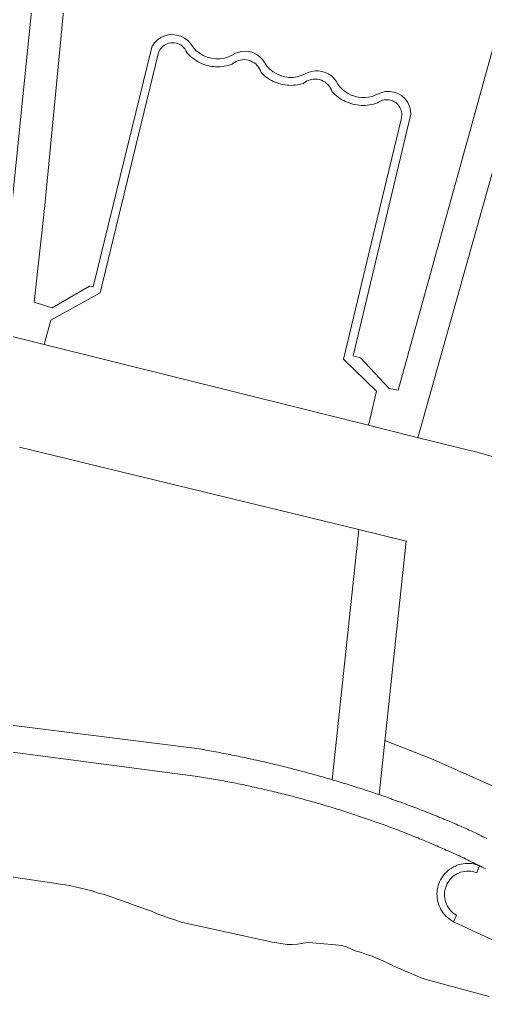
# Model space of a CAD drawing. Header units: millimetres. Extents: x 949 to 2135, y 1001 to 2286.
# Drawn here: x 1831.3 to 1876.4, y 1543.1 to 1637.7 of the extents above; entities that cross this region are included whole.
import ezdxf

# ---------------------------------------------------------------- set-up
doc = ezdxf.new("R2010")
doc.units = ezdxf.units.MM
for name, color, linetype, lineweight in [('Nivel 12', 7, 'Continuous', 0), ('Nivel 24', 7, 'Continuous', 0), ('Nivel 26', 7, 'Continuous', 0)]:
    doc.layers.add(name, color=color, linetype=linetype, lineweight=lineweight)

msp = doc.modelspace()

# ---------------------------------------------------------------- linework, layer by layer
at = {"layer": 'Nivel 12', "color": 7, "linetype": 'Continuous', "lineweight": 0}
for p, q in [((1875.586, 1555.085), (1875.856, 1555.77)), ((1873.639, 1550.964), (1873.333, 1550.343)), ((1873.333, 1550.342), (1877.306, 1548.488))]:
    msp.add_line(p, q, dxfattribs=at)
at = {"layer": 'Nivel 12', "color": 7, "linetype": 'Continuous', "lineweight": 0, "flags": 128}
for points in [[(1875.856, 1555.77), (1875.668, 1555.838), (1875.476, 1555.894), (1875.281, 1555.937), (1875.083, 1555.966), (1874.884, 1555.983), (1874.684, 1555.986), (1874.484, 1555.976), (1874.285, 1555.952), (1874.089, 1555.915), (1873.895, 1555.866), (1873.705, 1555.803), (1873.52, 1555.728), (1873.34, 1555.641), (1873.166, 1555.542), (1873, 1555.431), (1872.841, 1555.31), (1872.69, 1555.178), (1872.549, 1555.037), (1872.417, 1554.886), (1872.296, 1554.727), (1872.186, 1554.561), (1872.086, 1554.387), (1871.999, 1554.207), (1871.924, 1554.022), (1871.862, 1553.832), (1871.812, 1553.638), (1871.775, 1553.441), (1871.752, 1553.243), (1871.742, 1553.043), (1871.745, 1552.843), (1871.761, 1552.644), (1871.791, 1552.446), (1871.834, 1552.251), (1871.89, 1552.059), (1871.958, 1551.871), (1872.039, 1551.688), (1872.132, 1551.511), (1872.236, 1551.341), (1872.352, 1551.177), (1872.478, 1551.022), (1872.614, 1550.876), (1872.76, 1550.739), (1872.915, 1550.612), (1873.078, 1550.496), (1873.248, 1550.391), (1873.333, 1550.343)], [(1875.586, 1555.085), (1875.397, 1555.151), (1875.203, 1555.199), (1875.006, 1555.23), (1874.806, 1555.244), (1874.607, 1555.24), (1874.408, 1555.219), (1874.212, 1555.181), (1874.019, 1555.125), (1873.833, 1555.053), (1873.653, 1554.965), (1873.482, 1554.861), (1873.321, 1554.743), (1873.171, 1554.612), (1873.032, 1554.467), (1872.907, 1554.311), (1872.796, 1554.145), (1872.7, 1553.97), (1872.619, 1553.787), (1872.555, 1553.597), (1872.508, 1553.403), (1872.478, 1553.206), (1872.465, 1553.006), (1872.47, 1552.806), (1872.492, 1552.607), (1872.532, 1552.411), (1872.588, 1552.22), (1872.662, 1552.034), (1872.751, 1551.855), (1872.855, 1551.684), (1872.974, 1551.523), (1873.107, 1551.374), (1873.252, 1551.236), (1873.408, 1551.112), (1873.575, 1551.002), (1873.639, 1550.964)]]:
    msp.add_lwpolyline(points, dxfattribs=at)
at = {"layer": 'Nivel 24', "color": 3, "linetype": 'Continuous', "lineweight": 0}
for p, q in [((1833.745, 1650.935), (1829.292, 1607.361)), ((1878.545, 1639.933), (1867.977, 1601.838)), ((1869.895, 1597.231), (1880.914, 1636.565)), ((1865.102, 1598.449), (1833.712, 1606.265)), ((1867.127, 1601.998), (1864.337, 1604.958)), ((1867.977, 1601.838), (1867.127, 1601.998)), ((1831.326, 1596.322), (1864.186, 1588.328)), ((1864.186, 1588.328), (1861.596, 1564.093)), ((1864.186, 1588.328), (1868.757, 1587.217)), ((1868.757, 1587.217), (1866.132, 1562.659))]:
    msp.add_line(p, q, dxfattribs=at)
at = {"layer": 'Nivel 24', "color": 3, "linetype": 'Continuous', "lineweight": 0, "flags": 128}
for points in [[(1838.097, 1611.919), (1834.487, 1609.799), (1832.757, 1610.349), (1833.767, 1619.739), (1835.288, 1635.509), (1836.688, 1650.212)], [(1865.102, 1598.449), (1865.874, 1601.746), (1862.687, 1604.845), (1865.943, 1618.422), (1868.264, 1628.048), (1868.314, 1628.241), (1868.337, 1628.44), (1868.333, 1628.64), (1868.302, 1628.837), (1868.245, 1629.028), (1868.162, 1629.21), (1868.055, 1629.379), (1867.926, 1629.532), (1867.777, 1629.665), (1867.612, 1629.777), (1867.432, 1629.866), (1867.243, 1629.929), (1867.047, 1629.966), (1866.847, 1629.976), (1866.648, 1629.959), (1866.453, 1629.915), (1866.266, 1629.844), (1866.09, 1629.749), (1865.972, 1629.666), (1865.782, 1629.602), (1865.589, 1629.548), (1865.394, 1629.504), (1865.198, 1629.469), (1864.999, 1629.444), (1864.8, 1629.428), (1864.6, 1629.423), (1864.4, 1629.427), (1864.2, 1629.441), (1864.002, 1629.465), (1863.805, 1629.498), (1863.61, 1629.541), (1863.417, 1629.594), (1863.227, 1629.656), (1863.04, 1629.727), (1862.857, 1629.808), (1862.678, 1629.897), (1862.503, 1629.995), (1862.334, 1630.102), (1862.17, 1630.217), (1862.012, 1630.339), (1861.861, 1630.469), (1861.715, 1630.607), (1861.596, 1630.731), (1861.529, 1630.919), (1861.44, 1631.099), (1861.332, 1631.267), (1861.205, 1631.421), (1861.061, 1631.56), (1860.902, 1631.681), (1860.73, 1631.783), (1860.548, 1631.864), (1860.357, 1631.924), (1860.16, 1631.961), (1859.961, 1631.976), (1859.761, 1631.967), (1859.564, 1631.936), (1859.372, 1631.881), (1859.187, 1631.805), (1859.012, 1631.708), (1858.85, 1631.592), (1858.809, 1631.557), (1858.617, 1631.501), (1858.422, 1631.454), (1858.226, 1631.417), (1858.028, 1631.39), (1857.828, 1631.373), (1857.629, 1631.366), (1857.429, 1631.369), (1857.229, 1631.383), (1857.03, 1631.406), (1856.833, 1631.44), (1856.638, 1631.483), (1856.445, 1631.536), (1856.256, 1631.599), (1856.069, 1631.672), (1855.887, 1631.753), (1855.708, 1631.844), (1855.535, 1631.944), (1855.367, 1632.052), (1855.205, 1632.169), (1855.048, 1632.294), (1854.899, 1632.426), (1854.756, 1632.566), (1854.72, 1632.604), (1854.653, 1632.793), (1854.566, 1632.973), (1854.458, 1633.141), (1854.331, 1633.296), (1854.188, 1633.435), (1854.029, 1633.556), (1853.858, 1633.659), (1853.675, 1633.741), (1853.485, 1633.801), (1853.288, 1633.839), (1853.089, 1633.854), (1852.889, 1633.846), (1852.692, 1633.815), (1852.499, 1633.761), (1852.314, 1633.686), (1852.139, 1633.589), (1851.976, 1633.473), (1851.913, 1633.418), (1851.724, 1633.352), (1851.532, 1633.296), (1851.338, 1633.249), (1851.141, 1633.212), (1850.943, 1633.186), (1850.744, 1633.169), (1850.544, 1633.162), (1850.344, 1633.166), (1850.144, 1633.18), (1849.946, 1633.203), (1849.749, 1633.237), (1849.554, 1633.281), (1849.361, 1633.335), (1849.171, 1633.398), (1848.985, 1633.471), (1848.803, 1633.553), (1848.625, 1633.645), (1848.452, 1633.745), (1848.284, 1633.854), (1848.122, 1633.971), (1847.966, 1634.097), (1847.817, 1634.23), (1847.675, 1634.37), (1847.54, 1634.518), (1847.523, 1634.538), (1847.441, 1634.72), (1847.336, 1634.89), (1847.208, 1635.044), (1847.061, 1635.178), (1846.896, 1635.292), (1846.718, 1635.382), (1846.529, 1635.447), (1846.333, 1635.485), (1846.133, 1635.496), (1845.934, 1635.48), (1845.739, 1635.436), (1845.551, 1635.367), (1845.375, 1635.272), (1845.214, 1635.155), (1845.07, 1635.016), (1844.946, 1634.859), (1844.845, 1634.687), (1844.769, 1634.502), (1844.745, 1634.418), (1841.213, 1619.798), (1839.118, 1611.265), (1834.363, 1608.628), (1833.712, 1606.265), (1829.291, 1607.361)], [(1864.337, 1604.958), (1863.627, 1605.148), (1869.198, 1628.588), (1869.168, 1628.998), (1869.058, 1629.398), (1868.878, 1629.768), (1868.628, 1630.098), (1868.318, 1630.368), (1867.968, 1630.578), (1867.578, 1630.718), (1867.168, 1630.778), (1866.758, 1630.768), (1866.358, 1630.668), (1865.978, 1630.498), (1865.458, 1630.278), (1865.128, 1630.208), (1864.788, 1630.178), (1864.438, 1630.178), (1864.098, 1630.228), (1863.768, 1630.308), (1863.448, 1630.428), (1863.138, 1630.578), (1862.858, 1630.758), (1862.588, 1630.978), (1862.348, 1631.218), (1862.138, 1631.488), (1861.968, 1631.778), (1861.758, 1632.048), (1861.518, 1632.278), (1861.238, 1632.468), (1860.928, 1632.618), (1860.608, 1632.718), (1860.278, 1632.768), (1859.938, 1632.768), (1859.608, 1632.718), (1859.278, 1632.618), (1858.978, 1632.478), (1858.608, 1632.308), (1858.208, 1632.198), (1857.808, 1632.138), (1857.398, 1632.138), (1856.998, 1632.198), (1856.598, 1632.308), (1856.228, 1632.468), (1855.878, 1632.678), (1855.558, 1632.938), (1855.278, 1633.238), (1855.048, 1633.568), (1854.868, 1633.838), (1854.648, 1634.078), (1854.398, 1634.288), (1854.118, 1634.458), (1853.818, 1634.578), (1853.498, 1634.648), (1853.178, 1634.678), (1852.848, 1634.658), (1852.528, 1634.588), (1852.228, 1634.468), (1851.948, 1634.308), (1851.558, 1634.128), (1851.158, 1634.008), (1850.738, 1633.948), (1850.318, 1633.938), (1849.898, 1633.988), (1849.488, 1634.098), (1849.098, 1634.268), (1848.738, 1634.489), (1848.408, 1634.749), (1848.128, 1635.059), (1847.888, 1635.409), (1847.618, 1635.709), (1847.298, 1635.949), (1846.938, 1636.129), (1846.558, 1636.239), (1846.158, 1636.289), (1845.758, 1636.259), (1845.378, 1636.169), (1845.008, 1635.999), (1844.678, 1635.779), (1844.398, 1635.499), (1844.158, 1635.169), (1844.058, 1634.819), (1838.447, 1611.859), (1838.097, 1611.919)], [(1880.291, 1594.475), (1875.989, 1595.721), (1869.423, 1597.351), (1865.102, 1598.449)], [(1820.983, 1570.591), (1848.76, 1567.075), (1848.957, 1567.041), (1849.154, 1567.007), (1849.351, 1566.972), (1849.548, 1566.937), (1849.744, 1566.902), (1849.941, 1566.866), (1850.138, 1566.83), (1850.335, 1566.793), (1850.531, 1566.756), (1850.728, 1566.719), (1850.924, 1566.682), (1851.121, 1566.644), (1851.317, 1566.606), (1851.513, 1566.567), (1851.709, 1566.528), (1851.905, 1566.489), (1852.101, 1566.449), (1852.297, 1566.409), (1852.493, 1566.369), (1852.689, 1566.328), (1852.885, 1566.287), (1853.081, 1566.246), (1853.276, 1566.204), (1853.472, 1566.162), (1853.667, 1566.12), (1853.863, 1566.077), (1854.058, 1566.034), (1854.253, 1565.991), (1854.448, 1565.947), (1854.643, 1565.903), (1854.838, 1565.859), (1855.033, 1565.814), (1855.228, 1565.769), (1855.423, 1565.723), (1855.618, 1565.678), (1855.812, 1565.631), (1856.007, 1565.585), (1856.201, 1565.538), (1856.396, 1565.491), (1856.59, 1565.444), (1856.784, 1565.396), (1856.978, 1565.347), (1857.172, 1565.299), (1857.366, 1565.25), (1857.56, 1565.201), (1857.754, 1565.151), (1857.947, 1565.101), (1858.141, 1565.051), (1858.334, 1565.001), (1858.528, 1564.95), (1858.721, 1564.898), (1858.914, 1564.847), (1859.108, 1564.795), (1859.301, 1564.743), (1859.494, 1564.69), (1859.686, 1564.637), (1859.879, 1564.584), (1860.072, 1564.53), (1860.264, 1564.476), (1860.457, 1564.422), (1860.649, 1564.367), (1860.842, 1564.312), (1861.034, 1564.257), (1861.226, 1564.201), (1861.418, 1564.145), (1861.61, 1564.089), (1861.802, 1564.032), (1861.993, 1563.975), (1862.185, 1563.918), (1862.376, 1563.86), (1862.568, 1563.802), (1862.759, 1563.743), (1862.95, 1563.685), (1863.141, 1563.626), (1863.332, 1563.566), (1863.523, 1563.507), (1863.714, 1563.446), (1863.905, 1563.386), (1864.095, 1563.325), (1864.286, 1563.264), (1864.476, 1563.203), (1864.666, 1563.141), (1864.856, 1563.079), (1865.046, 1563.017), (1865.236, 1562.954), (1865.426, 1562.891), (1865.616, 1562.827), (1865.805, 1562.764), (1865.995, 1562.7), (1866.127, 1562.655), (1866.316, 1562.59), (1866.505, 1562.525), (1866.694, 1562.46), (1866.883, 1562.394), (1867.072, 1562.328), (1867.26, 1562.261), (1867.449, 1562.194), (1867.637, 1562.127), (1867.825, 1562.06), (1868.013, 1561.992), (1868.201, 1561.923), (1868.389, 1561.855), (1868.577, 1561.786), (1868.765, 1561.716), (1868.952, 1561.646), (1869.139, 1561.576), (1869.326, 1561.506), (1869.513, 1561.435), (1869.7, 1561.364), (1869.887, 1561.292), (1870.074, 1561.22), (1870.26, 1561.148), (1870.447, 1561.075), (1870.633, 1561.002), (1870.819, 1560.929), (1871.005, 1560.855), (1871.19, 1560.781), (1871.376, 1560.706), (1871.562, 1560.632), (1871.747, 1560.556), (1871.932, 1560.481), (1872.117, 1560.405), (1872.302, 1560.329), (1872.487, 1560.252), (1872.671, 1560.175), (1872.856, 1560.098), (1873.04, 1560.02), (1873.224, 1559.942), (1873.408, 1559.864), (1873.592, 1559.785), (1873.776, 1559.706), (1873.959, 1559.626), (1874.143, 1559.546), (1874.326, 1559.466), (1874.509, 1559.386), (1874.692, 1559.305), (1874.875, 1559.224), (1875.057, 1559.142), (1875.24, 1559.06), (1875.306, 1559.03), (1875.483, 1558.939), (1875.662, 1558.848), (1875.84, 1558.757), (1876.018, 1558.667), (1876.197, 1558.576), (1876.375, 1558.486), (1876.554, 1558.397)], [(1805.035, 1570.122), (1848.345, 1564.451), (1848.542, 1564.42), (1848.74, 1564.388), (1848.937, 1564.356), (1849.134, 1564.323), (1849.331, 1564.29), (1849.529, 1564.257), (1849.726, 1564.223), (1849.923, 1564.188), (1850.12, 1564.154), (1850.317, 1564.119), (1850.514, 1564.083), (1850.71, 1564.047), (1850.907, 1564.011), (1851.104, 1563.974), (1851.3, 1563.937), (1851.497, 1563.9), (1851.693, 1563.862), (1851.889, 1563.823), (1852.085, 1563.785), (1852.282, 1563.746), (1852.478, 1563.706), (1852.674, 1563.666), (1852.87, 1563.626), (1853.065, 1563.585), (1853.261, 1563.544), (1853.457, 1563.503), (1853.652, 1563.461), (1853.848, 1563.418), (1854.043, 1563.376), (1854.238, 1563.333), (1854.434, 1563.289), (1854.629, 1563.245), (1854.824, 1563.201), (1855.019, 1563.156), (1855.214, 1563.111), (1855.408, 1563.066), (1855.603, 1563.02), (1855.798, 1562.973), (1855.992, 1562.927), (1856.186, 1562.88), (1856.381, 1562.832), (1856.575, 1562.784), (1856.769, 1562.736), (1856.963, 1562.687), (1857.157, 1562.638), (1857.351, 1562.589), (1857.544, 1562.539), (1857.738, 1562.489), (1857.931, 1562.438), (1858.125, 1562.387), (1858.318, 1562.335), (1858.511, 1562.283), (1858.704, 1562.231), (1858.897, 1562.179), (1859.09, 1562.126), (1859.283, 1562.072), (1859.475, 1562.018), (1859.668, 1561.964), (1859.86, 1561.909), (1860.053, 1561.854), (1860.245, 1561.799), (1860.437, 1561.743), (1860.629, 1561.687), (1860.821, 1561.63), (1861.012, 1561.573), (1861.204, 1561.516), (1861.395, 1561.458), (1861.587, 1561.4), (1861.778, 1561.342), (1861.969, 1561.283), (1862.16, 1561.223), (1862.351, 1561.164), (1862.542, 1561.104), (1862.732, 1561.043), (1862.923, 1560.982), (1863.113, 1560.921), (1863.303, 1560.859), (1863.494, 1560.797), (1863.684, 1560.735), (1863.873, 1560.672), (1864.063, 1560.609), (1864.253, 1560.545), (1864.442, 1560.481), (1864.632, 1560.417), (1864.821, 1560.352), (1865.01, 1560.287), (1865.199, 1560.221), (1865.388, 1560.155), (1865.576, 1560.089), (1865.765, 1560.022), (1865.953, 1559.955), (1866.142, 1559.888), (1866.33, 1559.82), (1866.518, 1559.752), (1866.706, 1559.683), (1866.893, 1559.614), (1867.081, 1559.544), (1867.268, 1559.475), (1867.456, 1559.404), (1867.643, 1559.334), (1867.83, 1559.263), (1868.017, 1559.192), (1868.203, 1559.12), (1868.39, 1559.048), (1868.576, 1558.975), (1868.763, 1558.903), (1868.949, 1558.829), (1869.135, 1558.756), (1869.32, 1558.682), (1869.506, 1558.607), (1869.692, 1558.533), (1869.877, 1558.457), (1870.062, 1558.382), (1870.247, 1558.306), (1870.432, 1558.23), (1870.617, 1558.153), (1870.801, 1558.076), (1870.986, 1557.999), (1871.17, 1557.921), (1871.354, 1557.843), (1871.538, 1557.764), (1871.722, 1557.685), (1871.906, 1557.606), (1872.089, 1557.526), (1872.272, 1557.446), (1872.455, 1557.366), (1872.638, 1557.285), (1872.821, 1557.204), (1873.004, 1557.123), (1873.186, 1557.041), (1873.369, 1556.958), (1873.551, 1556.876), (1873.733, 1556.793), (1873.914, 1556.709), (1874.096, 1556.626), (1874.277, 1556.541), (1874.337, 1556.513), (1874.516, 1556.423), (1874.695, 1556.333), (1874.873, 1556.244), (1875.052, 1556.154), (1875.231, 1556.065), (1875.41, 1555.976), (1875.59, 1555.887), (1875.769, 1555.799), (1875.949, 1555.711), (1876.128, 1555.623), (1876.308, 1555.535), (1876.488, 1555.448)], [(1871.386, 1566.068), (1866.696, 1567.89)], [(1890.656, 1557.467), (1871.386, 1566.068)]]:
    msp.add_lwpolyline(points, dxfattribs=at)
at = {"layer": 'Nivel 26', "color": 4, "linetype": 'Continuous', "lineweight": 0, "flags": 128}
msp.add_lwpolyline([(1812.715, 1557.349), (1836.175, 1553.859), (1838.355, 1553.328), (1838.985, 1553.108), (1839.525, 1552.968), (1840.105, 1552.768), (1840.635, 1552.578), (1841.265, 1552.358), (1841.735, 1552.188), (1842.315, 1551.988), (1842.895, 1551.788), (1843.415, 1551.598), (1844.095, 1551.358), (1844.655, 1551.098), (1845.235, 1550.898), (1845.815, 1550.698), (1846.345, 1550.508), (1846.975, 1550.288), (1855.805, 1548.348), (1857.235, 1548.138), (1857.735, 1548.138), (1858.245, 1548.168), (1858.775, 1548.248), (1859.305, 1548.328), (1861.915, 1548.108), (1862.505, 1548.028), (1862.995, 1547.908), (1863.455, 1547.688), (1863.915, 1547.498), (1864.425, 1547.348), (1864.925, 1547.168), (1865.455, 1546.988), (1865.965, 1546.778), (1866.535, 1546.548), (1866.985, 1546.328), (1867.445, 1546.108), (1868.025, 1545.838), (1870.215, 1544.918), (1870.685, 1544.748), (1876.805, 1543.097)], dxfattribs=at)

doc.saveas('drawing.dxf')
